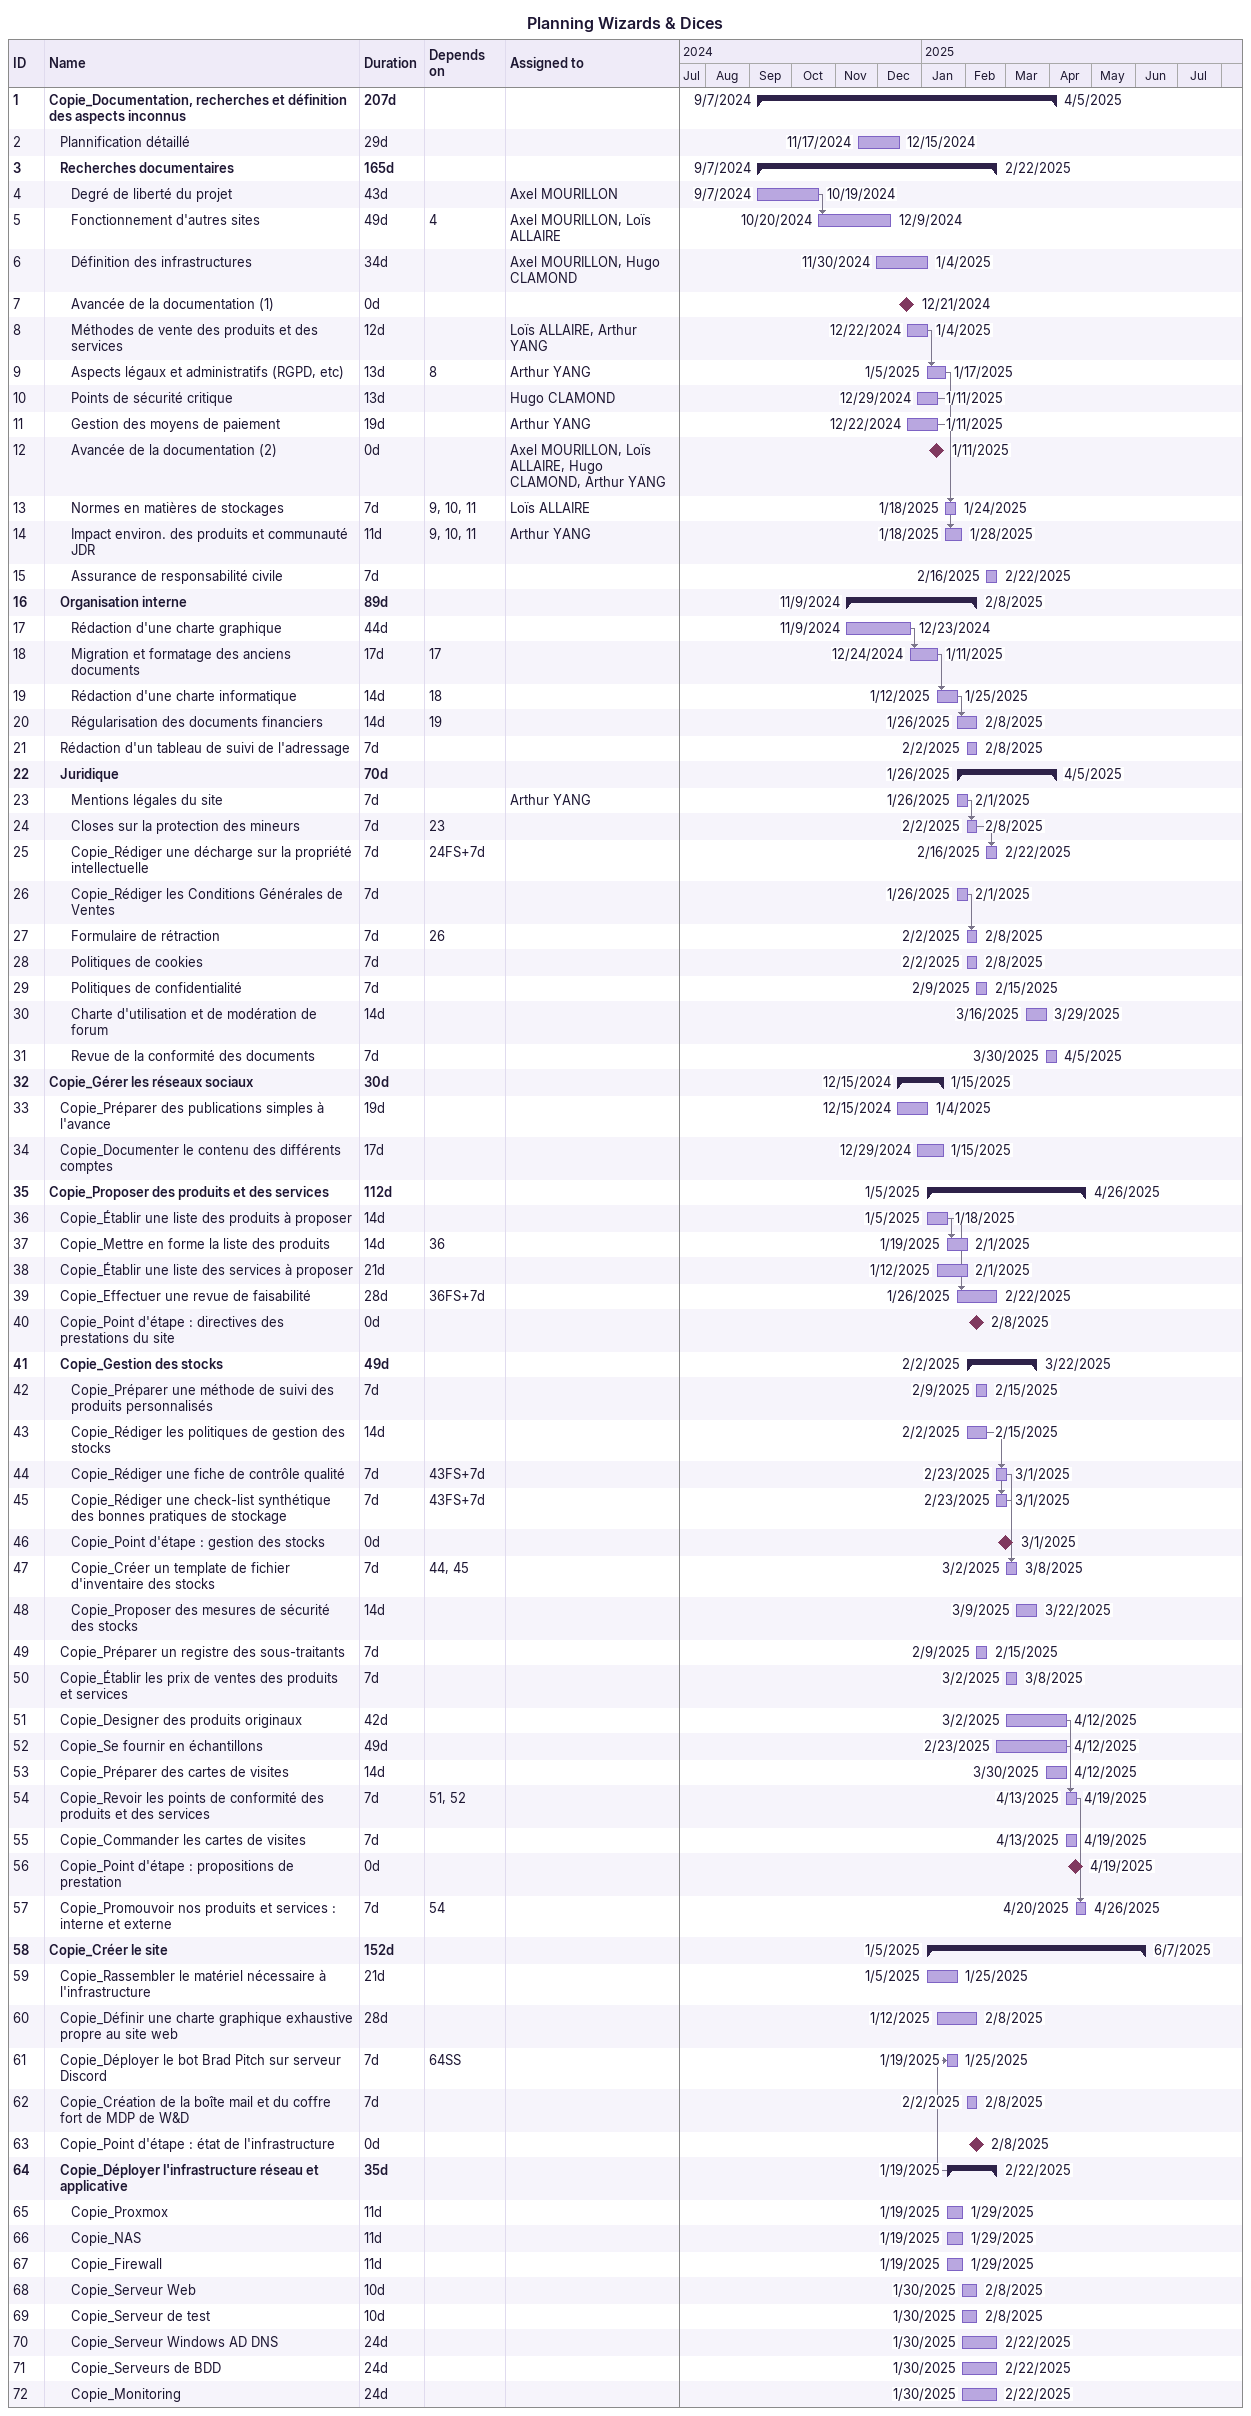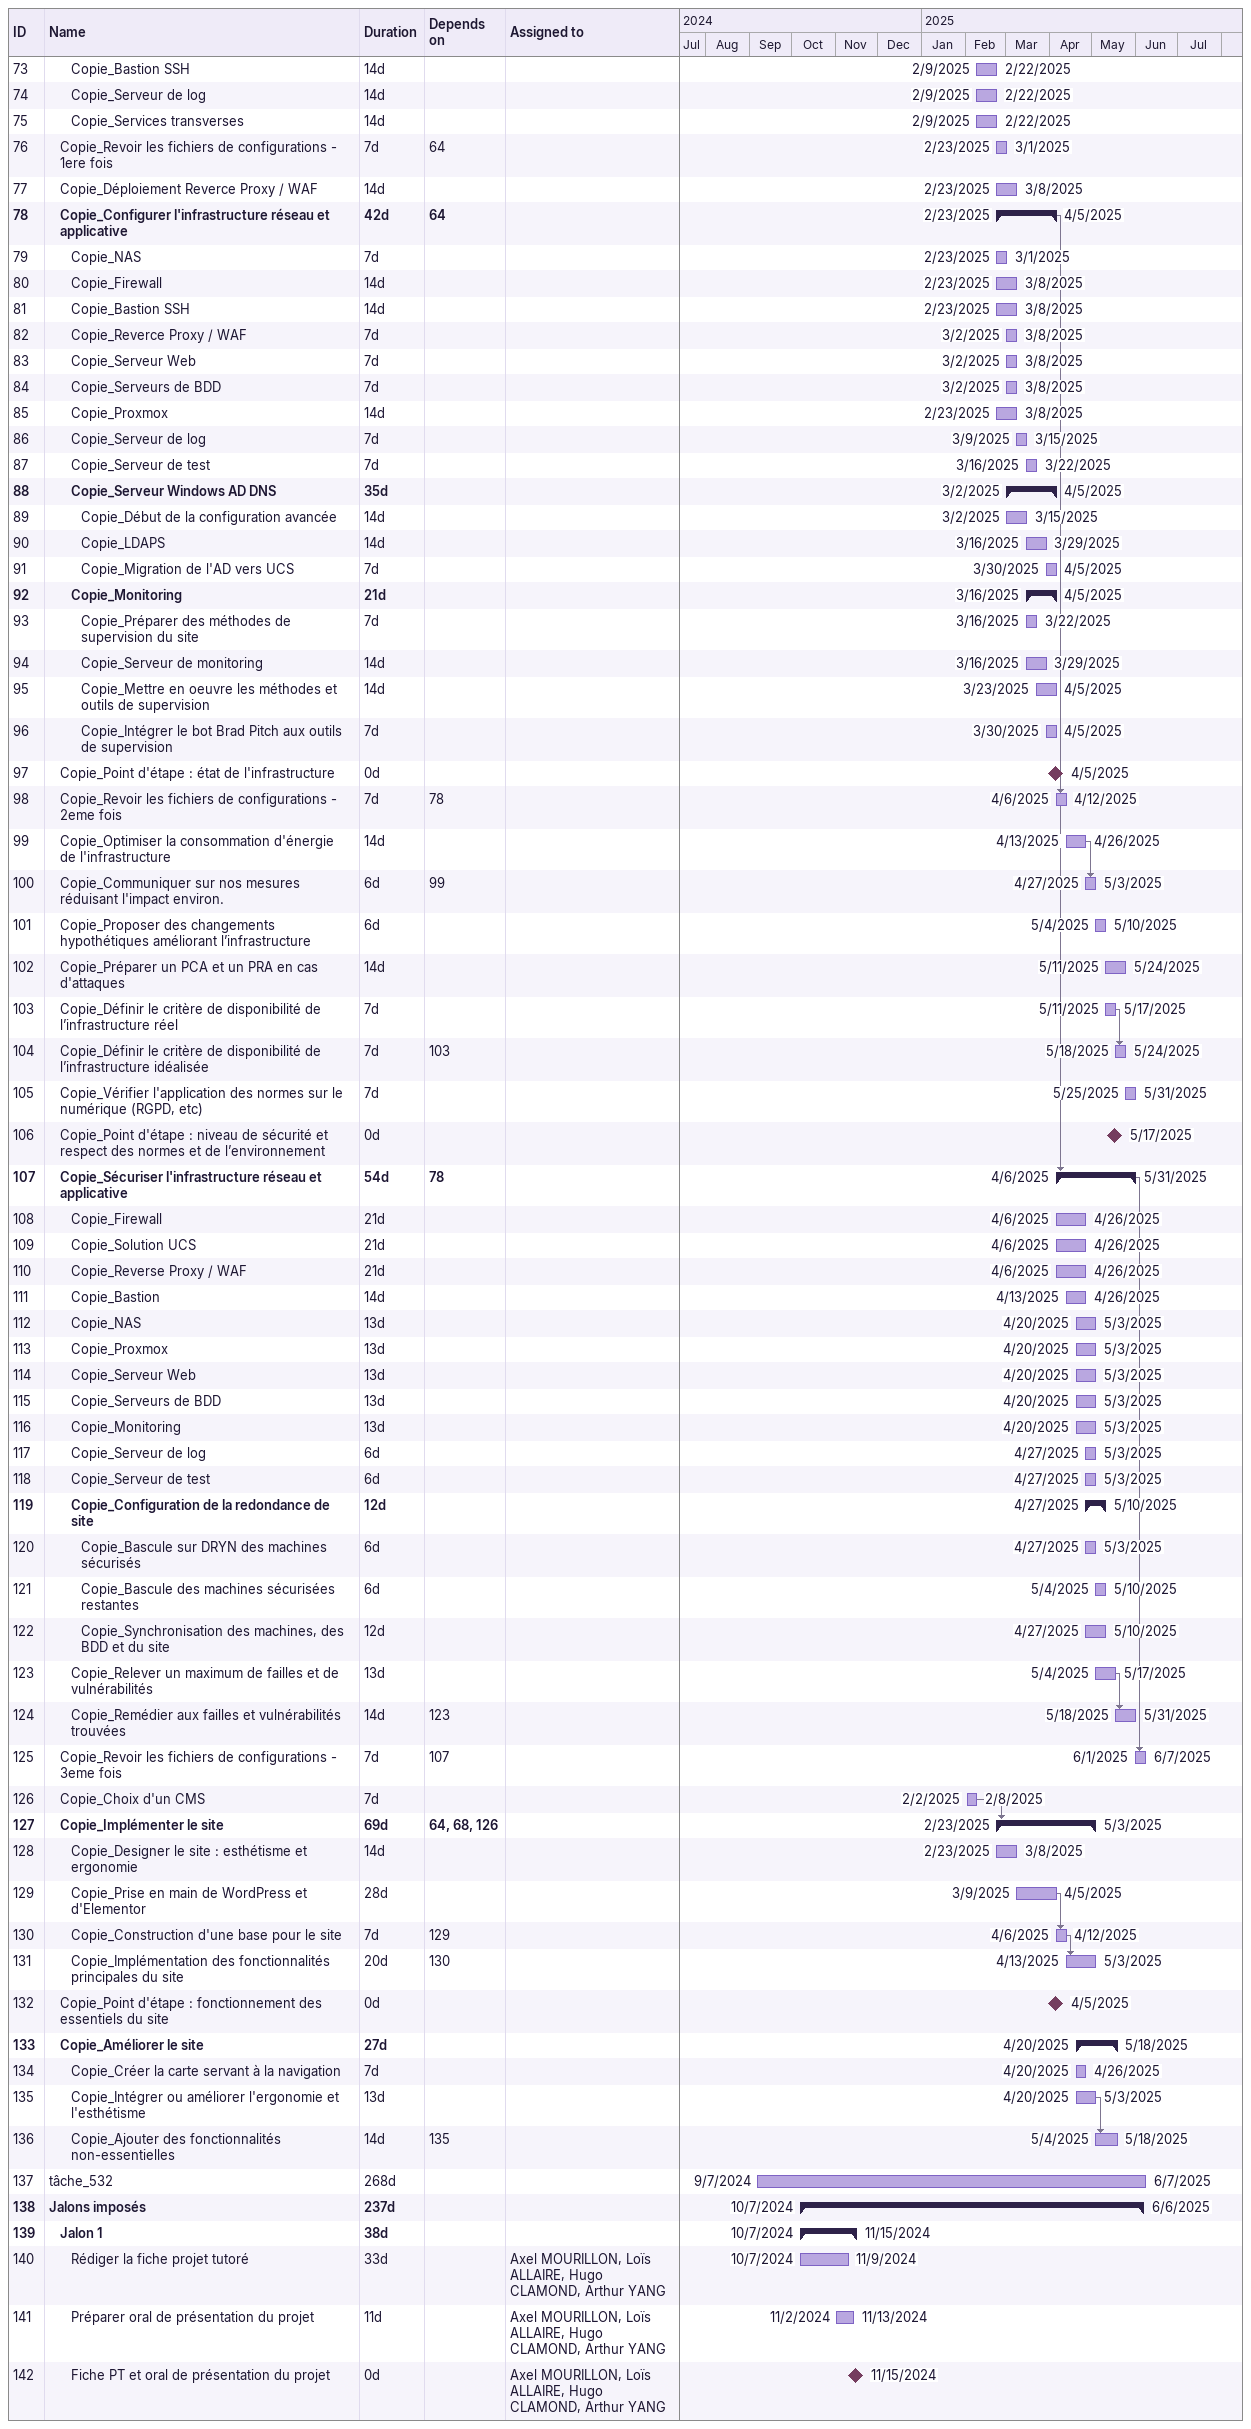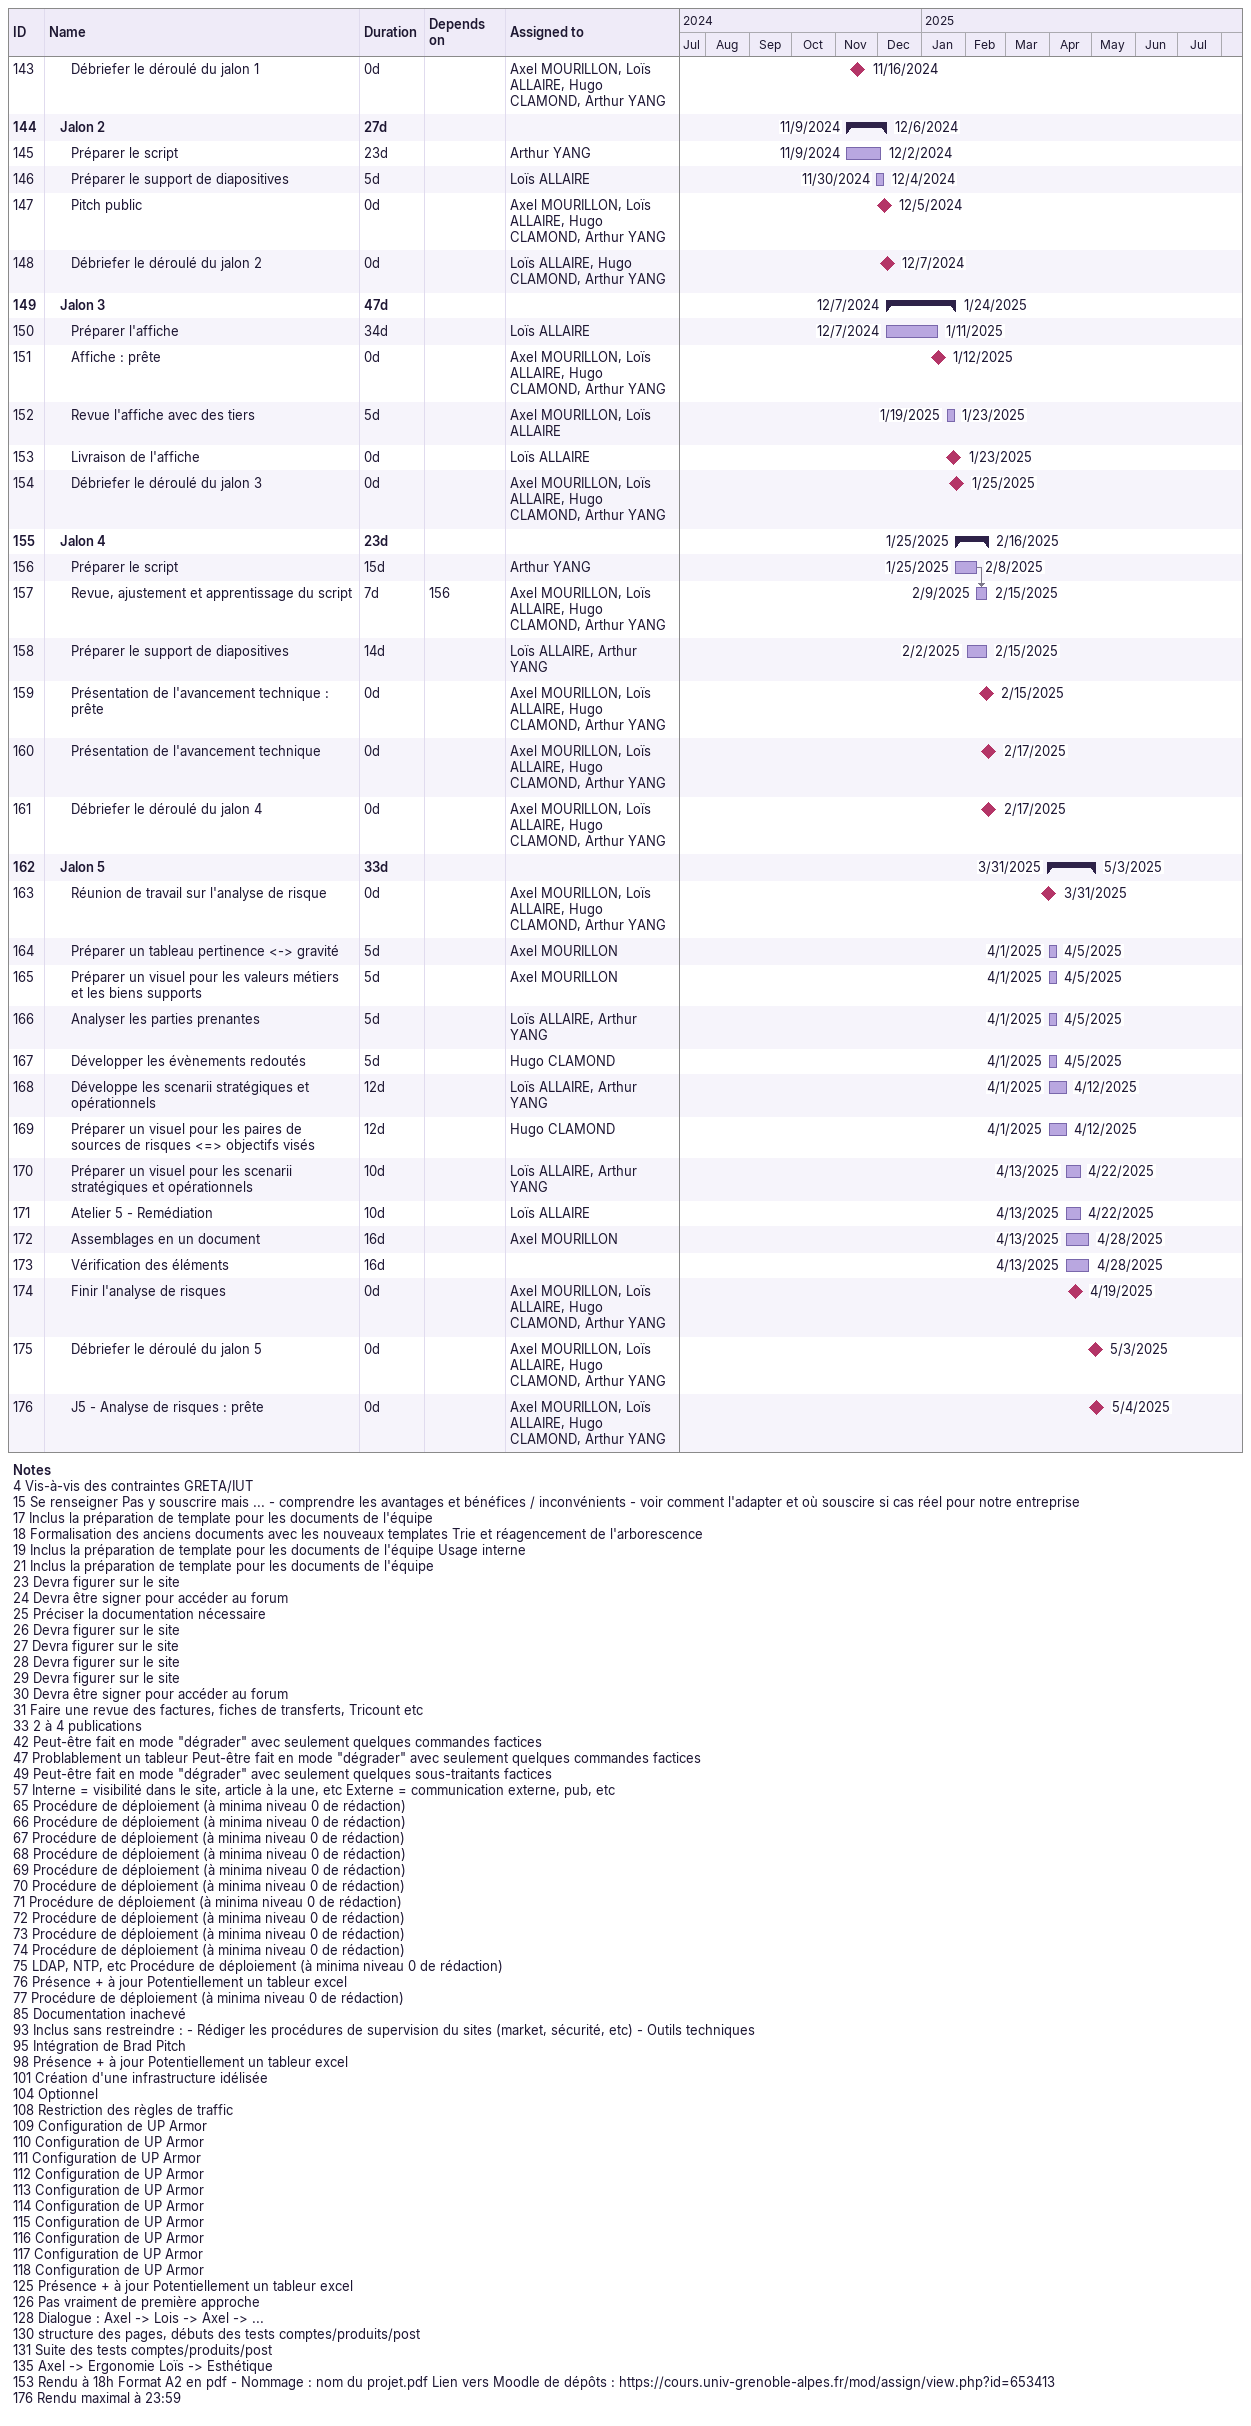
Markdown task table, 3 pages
Planning Wizards & Dices

| ID | Level | Task | Duration | Start | Finish | Predecessors | Resources |
|---|---|---|---|---|---|---|---|
| 1 | 1 | **Copie_Documentation, recherches et définition des aspects inconnus** | 207d | 2024-09-07 | 2025-04-05 |  |  |
| 2 | 2 | Plannification détaillé | 29d | 2024-11-17 | 2024-12-15 |  |  |
| 3 | 2 | **Recherches documentaires** | 165d | 2024-09-07 | 2025-02-22 |  |  |
| 4 | 3 | Degré de liberté du projet | 43d | 2024-09-07 | 2024-10-19 |  | Axel MOURILLON |
| 5 | 3 | Fonctionnement d'autres sites | 49d | 2024-10-20 | 2024-12-09 | 4 | Axel MOURILLON, Loïs ALLAIRE |
| 6 | 3 | Définition des infrastructures | 34d | 2024-11-30 | 2025-01-04 |  | Axel MOURILLON, Hugo CLAMOND |
| 7 | 3 | Avancée de la documentation (1) | 0d | 2024-12-21 | 2024-12-21 |  |  |
| 8 | 3 | Méthodes de vente des produits et des services | 12d | 2024-12-22 | 2025-01-04 |  | Loïs ALLAIRE, Arthur YANG |
| 9 | 3 | Aspects légaux et administratifs (RGPD, etc) | 13d | 2025-01-05 | 2025-01-17 | 8 | Arthur YANG |
| 10 | 3 | Points de sécurité critique | 13d | 2024-12-29 | 2025-01-11 |  | Hugo CLAMOND |
| 11 | 3 | Gestion des moyens de paiement | 19d | 2024-12-22 | 2025-01-11 |  | Arthur YANG |
| 12 | 3 | Avancée de la documentation (2) | 0d | 2025-01-11 | 2025-01-11 |  | Axel MOURILLON, Loïs ALLAIRE, Hugo CLAMOND, Arthur YANG |
| 13 | 3 | Normes en matières de stockages | 7d | 2025-01-18 | 2025-01-24 | 9, 10, 11 | Loïs ALLAIRE |
| 14 | 3 | Impact environ. des produits et communauté JDR | 11d | 2025-01-18 | 2025-01-28 | 9, 10, 11 | Arthur YANG |
| 15 | 3 | Assurance de responsabilité civile | 7d | 2025-02-16 | 2025-02-22 |  |  |
| 16 | 2 | **Organisation interne** | 89d | 2024-11-09 | 2025-02-08 |  |  |
| 17 | 3 | Rédaction d'une charte graphique | 44d | 2024-11-09 | 2024-12-23 |  |  |
| 18 | 3 | Migration et formatage des anciens documents | 17d | 2024-12-24 | 2025-01-11 | 17 |  |
| 19 | 3 | Rédaction d'une charte informatique | 14d | 2025-01-12 | 2025-01-25 | 18 |  |
| 20 | 3 | Régularisation des documents financiers | 14d | 2025-01-26 | 2025-02-08 | 19 |  |
| 21 | 2 | Rédaction d'un tableau de suivi de l'adressage | 7d | 2025-02-02 | 2025-02-08 |  |  |
| 22 | 2 | **Juridique** | 70d | 2025-01-26 | 2025-04-05 |  |  |
| 23 | 3 | Mentions légales du site | 7d | 2025-01-26 | 2025-02-01 |  | Arthur YANG |
| 24 | 3 | Closes sur la protection des mineurs | 7d | 2025-02-02 | 2025-02-08 | 23 |  |
| 25 | 3 | Copie_Rédiger une décharge sur la propriété intellectuelle | 7d | 2025-02-16 | 2025-02-22 | 24FS+7d |  |
| 26 | 3 | Copie_Rédiger les Conditions Générales de Ventes | 7d | 2025-01-26 | 2025-02-01 |  |  |
| 27 | 3 | Formulaire de rétraction | 7d | 2025-02-02 | 2025-02-08 | 26 |  |
| 28 | 3 | Politiques de cookies | 7d | 2025-02-02 | 2025-02-08 |  |  |
| 29 | 3 | Politiques de confidentialité | 7d | 2025-02-09 | 2025-02-15 |  |  |
| 30 | 3 | Charte d'utilisation et de modération de forum | 14d | 2025-03-16 | 2025-03-29 |  |  |
| 31 | 3 | Revue de la conformité des documents | 7d | 2025-03-30 | 2025-04-05 |  |  |
| 32 | 1 | **Copie_Gérer les réseaux sociaux** | 30d | 2024-12-15 | 2025-01-15 |  |  |
| 33 | 2 | Copie_Préparer des publications simples à l'avance | 19d | 2024-12-15 | 2025-01-04 |  |  |
| 34 | 2 | Copie_Documenter le contenu des différents comptes | 17d | 2024-12-29 | 2025-01-15 |  |  |
| 35 | 1 | **Copie_Proposer des produits et des services** | 112d | 2025-01-05 | 2025-04-26 |  |  |
| 36 | 2 | Copie_Établir une liste des produits à proposer | 14d | 2025-01-05 | 2025-01-18 |  |  |
| 37 | 2 | Copie_Mettre en forme la liste des produits | 14d | 2025-01-19 | 2025-02-01 | 36 |  |
| 38 | 2 | Copie_Établir une liste des services à proposer | 21d | 2025-01-12 | 2025-02-01 |  |  |
| 39 | 2 | Copie_Effectuer une revue de faisabilité | 28d | 2025-01-26 | 2025-02-22 | 36FS+7d |  |
| 40 | 2 | Copie_Point d'étape : directives des prestations du site | 0d | 2025-02-08 | 2025-02-08 |  |  |
| 41 | 2 | **Copie_Gestion des stocks** | 49d | 2025-02-02 | 2025-03-22 |  |  |
| 42 | 3 | Copie_Préparer une méthode de suivi des produits personnalisés | 7d | 2025-02-09 | 2025-02-15 |  |  |
| 43 | 3 | Copie_Rédiger les politiques de gestion des stocks | 14d | 2025-02-02 | 2025-02-15 |  |  |
| 44 | 3 | Copie_Rédiger une fiche de contrôle qualité | 7d | 2025-02-23 | 2025-03-01 | 43FS+7d |  |
| 45 | 3 | Copie_Rédiger une check-list synthétique des bonnes pratiques de stockage | 7d | 2025-02-23 | 2025-03-01 | 43FS+7d |  |
| 46 | 3 | Copie_Point d'étape : gestion des stocks | 0d | 2025-03-01 | 2025-03-01 |  |  |
| 47 | 3 | Copie_Créer un template de fichier d'inventaire des stocks | 7d | 2025-03-02 | 2025-03-08 | 44, 45 |  |
| 48 | 3 | Copie_Proposer des mesures de sécurité des stocks | 14d | 2025-03-09 | 2025-03-22 |  |  |
| 49 | 2 | Copie_Préparer un registre des sous-traitants | 7d | 2025-02-09 | 2025-02-15 |  |  |
| 50 | 2 | Copie_Établir les prix de ventes des produits et services | 7d | 2025-03-02 | 2025-03-08 |  |  |
| 51 | 2 | Copie_Designer des produits originaux | 42d | 2025-03-02 | 2025-04-12 |  |  |
| 52 | 2 | Copie_Se fournir en échantillons | 49d | 2025-02-23 | 2025-04-12 |  |  |
| 53 | 2 | Copie_Préparer des cartes de visites | 14d | 2025-03-30 | 2025-04-12 |  |  |
| 54 | 2 | Copie_Revoir les points de conformité des produits et des services | 7d | 2025-04-13 | 2025-04-19 | 51, 52 |  |
| 55 | 2 | Copie_Commander les cartes de visites | 7d | 2025-04-13 | 2025-04-19 |  |  |
| 56 | 2 | Copie_Point d'étape : propositions de prestation | 0d | 2025-04-19 | 2025-04-19 |  |  |
| 57 | 2 | Copie_Promouvoir nos produits et services : interne et externe | 7d | 2025-04-20 | 2025-04-26 | 54 |  |
| 58 | 1 | **Copie_Créer le site** | 152d | 2025-01-05 | 2025-06-07 |  |  |
| 59 | 2 | Copie_Rassembler le matériel nécessaire à l'infrastructure | 21d | 2025-01-05 | 2025-01-25 |  |  |
| 60 | 2 | Copie_Définir une charte graphique exhaustive propre au site web | 28d | 2025-01-12 | 2025-02-08 |  |  |
| 61 | 2 | Copie_Déployer le bot Brad Pitch sur serveur Discord | 7d | 2025-01-19 | 2025-01-25 | 64SS |  |
| 62 | 2 | Copie_Création de la boîte mail et du coffre fort de MDP de W&D | 7d | 2025-02-02 | 2025-02-08 |  |  |
| 63 | 2 | Copie_Point d'étape : état de l'infrastructure | 0d | 2025-02-08 | 2025-02-08 |  |  |
| 64 | 2 | **Copie_Déployer l'infrastructure réseau et applicative** | 35d | 2025-01-19 | 2025-02-22 |  |  |
| 65 | 3 | Copie_Proxmox | 11d | 2025-01-19 | 2025-01-29 |  |  |
| 66 | 3 | Copie_NAS | 11d | 2025-01-19 | 2025-01-29 |  |  |
| 67 | 3 | Copie_Firewall | 11d | 2025-01-19 | 2025-01-29 |  |  |
| 68 | 3 | Copie_Serveur Web | 10d | 2025-01-30 | 2025-02-08 |  |  |
| 69 | 3 | Copie_Serveur de test | 10d | 2025-01-30 | 2025-02-08 |  |  |
| 70 | 3 | Copie_Serveur Windows AD DNS | 24d | 2025-01-30 | 2025-02-22 |  |  |
| 71 | 3 | Copie_Serveurs de BDD | 24d | 2025-01-30 | 2025-02-22 |  |  |
| 72 | 3 | Copie_Monitoring | 24d | 2025-01-30 | 2025-02-22 |  |  |
| 73 | 3 | Copie_Bastion SSH | 14d | 2025-02-09 | 2025-02-22 |  |  |
| 74 | 3 | Copie_Serveur de log | 14d | 2025-02-09 | 2025-02-22 |  |  |
| 75 | 3 | Copie_Services transverses | 14d | 2025-02-09 | 2025-02-22 |  |  |
| 76 | 2 | Copie_Revoir les fichiers de configurations - 1ere fois | 7d | 2025-02-23 | 2025-03-01 | 64 |  |
| 77 | 2 | Copie_Déploiement Reverce Proxy / WAF | 14d | 2025-02-23 | 2025-03-08 |  |  |
| 78 | 2 | **Copie_Configurer l'infrastructure réseau et applicative** | 42d | 2025-02-23 | 2025-04-05 | 64 |  |
| 79 | 3 | Copie_NAS | 7d | 2025-02-23 | 2025-03-01 |  |  |
| 80 | 3 | Copie_Firewall | 14d | 2025-02-23 | 2025-03-08 |  |  |
| 81 | 3 | Copie_Bastion SSH | 14d | 2025-02-23 | 2025-03-08 |  |  |
| 82 | 3 | Copie_Reverce Proxy / WAF | 7d | 2025-03-02 | 2025-03-08 |  |  |
| 83 | 3 | Copie_Serveur Web | 7d | 2025-03-02 | 2025-03-08 |  |  |
| 84 | 3 | Copie_Serveurs de BDD | 7d | 2025-03-02 | 2025-03-08 |  |  |
| 85 | 3 | Copie_Proxmox | 14d | 2025-02-23 | 2025-03-08 |  |  |
| 86 | 3 | Copie_Serveur de log | 7d | 2025-03-09 | 2025-03-15 |  |  |
| 87 | 3 | Copie_Serveur de test | 7d | 2025-03-16 | 2025-03-22 |  |  |
| 88 | 3 | **Copie_Serveur Windows AD DNS** | 35d | 2025-03-02 | 2025-04-05 |  |  |
| 89 | 4 | Copie_Début de la configuration avancée | 14d | 2025-03-02 | 2025-03-15 |  |  |
| 90 | 4 | Copie_LDAPS | 14d | 2025-03-16 | 2025-03-29 |  |  |
| 91 | 4 | Copie_Migration de l'AD vers UCS | 7d | 2025-03-30 | 2025-04-05 |  |  |
| 92 | 3 | **Copie_Monitoring** | 21d | 2025-03-16 | 2025-04-05 |  |  |
| 93 | 4 | Copie_Préparer des méthodes de supervision du site | 7d | 2025-03-16 | 2025-03-22 |  |  |
| 94 | 4 | Copie_Serveur de monitoring | 14d | 2025-03-16 | 2025-03-29 |  |  |
| 95 | 4 | Copie_Mettre en oeuvre les méthodes et outils de supervision | 14d | 2025-03-23 | 2025-04-05 |  |  |
| 96 | 4 | Copie_Intégrer le bot Brad Pitch aux outils de supervision | 7d | 2025-03-30 | 2025-04-05 |  |  |
| 97 | 2 | Copie_Point d'étape : état de l'infrastructure | 0d | 2025-04-05 | 2025-04-05 |  |  |
| 98 | 2 | Copie_Revoir les fichiers de configurations - 2eme fois | 7d | 2025-04-06 | 2025-04-12 | 78 |  |
| 99 | 2 | Copie_Optimiser la consommation d'énergie de l'infrastructure | 14d | 2025-04-13 | 2025-04-26 |  |  |
| 100 | 2 | Copie_Communiquer sur nos mesures réduisant l'impact environ. | 6d | 2025-04-27 | 2025-05-03 | 99 |  |
| 101 | 2 | Copie_Proposer des changements hypothétiques améliorant l’infrastructure | 6d | 2025-05-04 | 2025-05-10 |  |  |
| 102 | 2 | Copie_Préparer un PCA et un PRA en cas d'attaques | 14d | 2025-05-11 | 2025-05-24 |  |  |
| 103 | 2 | Copie_Définir le critère de disponibilité de l’infrastructure réel | 7d | 2025-05-11 | 2025-05-17 |  |  |
| 104 | 2 | Copie_Définir le critère de disponibilité de l’infrastructure idéalisée | 7d | 2025-05-18 | 2025-05-24 | 103 |  |
| 105 | 2 | Copie_Vérifier l'application des normes sur le numérique (RGPD, etc) | 7d | 2025-05-25 | 2025-05-31 |  |  |
| 106 | 2 | Copie_Point d'étape : niveau de sécurité et respect des normes et de l’environnement | 0d | 2025-05-17 | 2025-05-17 |  |  |
| 107 | 2 | **Copie_Sécuriser l'infrastructure réseau et applicative** | 54d | 2025-04-06 | 2025-05-31 | 78 |  |
| 108 | 3 | Copie_Firewall | 21d | 2025-04-06 | 2025-04-26 |  |  |
| 109 | 3 | Copie_Solution UCS | 21d | 2025-04-06 | 2025-04-26 |  |  |
| 110 | 3 | Copie_Reverse Proxy / WAF | 21d | 2025-04-06 | 2025-04-26 |  |  |
| 111 | 3 | Copie_Bastion | 14d | 2025-04-13 | 2025-04-26 |  |  |
| 112 | 3 | Copie_NAS | 13d | 2025-04-20 | 2025-05-03 |  |  |
| 113 | 3 | Copie_Proxmox | 13d | 2025-04-20 | 2025-05-03 |  |  |
| 114 | 3 | Copie_Serveur Web | 13d | 2025-04-20 | 2025-05-03 |  |  |
| 115 | 3 | Copie_Serveurs de BDD | 13d | 2025-04-20 | 2025-05-03 |  |  |
| 116 | 3 | Copie_Monitoring | 13d | 2025-04-20 | 2025-05-03 |  |  |
| 117 | 3 | Copie_Serveur de log | 6d | 2025-04-27 | 2025-05-03 |  |  |
| 118 | 3 | Copie_Serveur de test | 6d | 2025-04-27 | 2025-05-03 |  |  |
| 119 | 3 | **Copie_Configuration de la redondance de site** | 12d | 2025-04-27 | 2025-05-10 |  |  |
| 120 | 4 | Copie_Bascule sur DRYN des machines sécurisés | 6d | 2025-04-27 | 2025-05-03 |  |  |
| 121 | 4 | Copie_Bascule des machines sécurisées restantes | 6d | 2025-05-04 | 2025-05-10 |  |  |
| 122 | 4 | Copie_Synchronisation des machines, des BDD et du site | 12d | 2025-04-27 | 2025-05-10 |  |  |
| 123 | 3 | Copie_Relever un maximum de failles et de vulnérabilités | 13d | 2025-05-04 | 2025-05-17 |  |  |
| 124 | 3 | Copie_Remédier aux failles et vulnérabilités trouvées | 14d | 2025-05-18 | 2025-05-31 | 123 |  |
| 125 | 2 | Copie_Revoir les fichiers de configurations - 3eme fois | 7d | 2025-06-01 | 2025-06-07 | 107 |  |
| 126 | 2 | Copie_Choix d'un CMS | 7d | 2025-02-02 | 2025-02-08 |  |  |
| 127 | 2 | **Copie_Implémenter le site** | 69d | 2025-02-23 | 2025-05-03 | 64, 68, 126 |  |
| 128 | 3 | Copie_Designer le site : esthétisme et ergonomie | 14d | 2025-02-23 | 2025-03-08 |  |  |
| 129 | 3 | Copie_Prise en main de WordPress et d'Elementor | 28d | 2025-03-09 | 2025-04-05 |  |  |
| 130 | 3 | Copie_Construction d'une base pour le site | 7d | 2025-04-06 | 2025-04-12 | 129 |  |
| 131 | 3 | Copie_Implémentation des fonctionnalités principales du site | 20d | 2025-04-13 | 2025-05-03 | 130 |  |
| 132 | 2 | Copie_Point d'étape : fonctionnement des essentiels du site | 0d | 2025-04-05 | 2025-04-05 |  |  |
| 133 | 2 | **Copie_Améliorer le site** | 27d | 2025-04-20 | 2025-05-18 |  |  |
| 134 | 3 | Copie_Créer la carte servant à la navigation | 7d | 2025-04-20 | 2025-04-26 |  |  |
| 135 | 3 | Copie_Intégrer ou améliorer l'ergonomie et l'esthétisme | 13d | 2025-04-20 | 2025-05-03 |  |  |
| 136 | 3 | Copie_Ajouter des fonctionnalités non-essentielles | 14d | 2025-05-04 | 2025-05-18 | 135 |  |
| 137 | 1 | tâche_532 | 268d | 2024-09-07 | 2025-06-07 |  |  |
| 138 | 1 | **Jalons imposés** | 237d | 2024-10-07 | 2025-06-06 |  |  |
| 139 | 2 | **Jalon 1** | 38d | 2024-10-07 | 2024-11-15 |  |  |
| 140 | 3 | Rédiger la fiche projet tutoré | 33d | 2024-10-07 | 2024-11-09 |  | Axel MOURILLON, Loïs ALLAIRE, Hugo CLAMOND, Arthur YANG |
| 141 | 3 | Préparer oral de présentation du projet | 11d | 2024-11-02 | 2024-11-13 |  | Axel MOURILLON, Loïs ALLAIRE, Hugo CLAMOND, Arthur YANG |
| 142 | 3 | Fiche PT et oral de présentation du projet | 0d | 2024-11-15 | 2024-11-15 |  | Axel MOURILLON, Loïs ALLAIRE, Hugo CLAMOND, Arthur YANG |
| 143 | 3 | Débriefer le déroulé du jalon 1 | 0d | 2024-11-16 | 2024-11-16 |  | Axel MOURILLON, Loïs ALLAIRE, Hugo CLAMOND, Arthur YANG |
| 144 | 2 | **Jalon 2** | 27d | 2024-11-09 | 2024-12-06 |  |  |
| 145 | 3 | Préparer le script | 23d | 2024-11-09 | 2024-12-02 |  | Arthur YANG |
| 146 | 3 | Préparer le support de diapositives | 5d | 2024-11-30 | 2024-12-04 |  | Loïs ALLAIRE |
| 147 | 3 | Pitch public | 0d | 2024-12-05 | 2024-12-05 |  | Axel MOURILLON, Loïs ALLAIRE, Hugo CLAMOND, Arthur YANG |
| 148 | 3 | Débriefer le déroulé du jalon 2 | 0d | 2024-12-07 | 2024-12-07 |  | Loïs ALLAIRE, Hugo CLAMOND, Arthur YANG |
| 149 | 2 | **Jalon 3** | 47d | 2024-12-07 | 2025-01-24 |  |  |
| 150 | 3 | Préparer l'affiche | 34d | 2024-12-07 | 2025-01-11 |  | Loïs ALLAIRE |
| 151 | 3 | Affiche : prête | 0d | 2025-01-12 | 2025-01-12 |  | Axel MOURILLON, Loïs ALLAIRE, Hugo CLAMOND, Arthur YANG |
| 152 | 3 | Revue l'affiche avec des tiers | 5d | 2025-01-19 | 2025-01-23 |  | Axel MOURILLON, Loïs ALLAIRE |
| 153 | 3 | Livraison de l'affiche | 0d | 2025-01-23 | 2025-01-23 |  | Loïs ALLAIRE |
| 154 | 3 | Débriefer le déroulé du jalon 3 | 0d | 2025-01-25 | 2025-01-25 |  | Axel MOURILLON, Loïs ALLAIRE, Hugo CLAMOND, Arthur YANG |
| 155 | 2 | **Jalon 4** | 23d | 2025-01-25 | 2025-02-16 |  |  |
| 156 | 3 | Préparer le script | 15d | 2025-01-25 | 2025-02-08 |  | Arthur YANG |
| 157 | 3 | Revue, ajustement et apprentissage du script | 7d | 2025-02-09 | 2025-02-15 | 156 | Axel MOURILLON, Loïs ALLAIRE, Hugo CLAMOND, Arthur YANG |
| 158 | 3 | Préparer le support de diapositives | 14d | 2025-02-02 | 2025-02-15 |  | Loïs ALLAIRE, Arthur YANG |
| 159 | 3 | Présentation de l'avancement technique : prête | 0d | 2025-02-15 | 2025-02-15 |  | Axel MOURILLON, Loïs ALLAIRE, Hugo CLAMOND, Arthur YANG |
| 160 | 3 | Présentation de l'avancement technique | 0d | 2025-02-17 | 2025-02-17 |  | Axel MOURILLON, Loïs ALLAIRE, Hugo CLAMOND, Arthur YANG |
| 161 | 3 | Débriefer le déroulé du jalon 4 | 0d | 2025-02-17 | 2025-02-17 |  | Axel MOURILLON, Loïs ALLAIRE, Hugo CLAMOND, Arthur YANG |
| 162 | 2 | **Jalon 5** | 33d | 2025-03-31 | 2025-05-03 |  |  |
| 163 | 3 | Réunion de travail sur l'analyse de risque | 0d | 2025-03-31 | 2025-03-31 |  | Axel MOURILLON, Loïs ALLAIRE, Hugo CLAMOND, Arthur YANG |
| 164 | 3 | Préparer un tableau pertinence <-> gravité | 5d | 2025-04-01 | 2025-04-05 |  | Axel MOURILLON |
| 165 | 3 | Préparer un visuel pour les valeurs métiers et les biens supports | 5d | 2025-04-01 | 2025-04-05 |  | Axel MOURILLON |
| 166 | 3 | Analyser les parties prenantes | 5d | 2025-04-01 | 2025-04-05 |  | Loïs ALLAIRE, Arthur YANG |
| 167 | 3 | Développer les évènements redoutés | 5d | 2025-04-01 | 2025-04-05 |  | Hugo CLAMOND |
| 168 | 3 | Développe les scenarii stratégiques et opérationnels | 12d | 2025-04-01 | 2025-04-12 |  | Loïs ALLAIRE, Arthur YANG |
| 169 | 3 | Préparer un visuel pour les paires de sources de risques <=> objectifs visés | 12d | 2025-04-01 | 2025-04-12 |  | Hugo CLAMOND |
| 170 | 3 | Préparer un visuel pour les scenarii stratégiques et opérationnels | 10d | 2025-04-13 | 2025-04-22 |  | Loïs ALLAIRE, Arthur YANG |
| 171 | 3 | Atelier 5 - Remédiation | 10d | 2025-04-13 | 2025-04-22 |  | Loïs ALLAIRE |
| 172 | 3 | Assemblages en un document | 16d | 2025-04-13 | 2025-04-28 |  | Axel MOURILLON |
| 173 | 3 | Vérification des éléments | 16d | 2025-04-13 | 2025-04-28 |  |  |
| 174 | 3 | Finir l'analyse de risques | 0d | 2025-04-19 | 2025-04-19 |  | Axel MOURILLON, Loïs ALLAIRE, Hugo CLAMOND, Arthur YANG |
| 175 | 3 | Débriefer le déroulé du jalon 5 | 0d | 2025-05-03 | 2025-05-03 |  | Axel MOURILLON, Loïs ALLAIRE, Hugo CLAMOND, Arthur YANG |
| 176 | 3 | J5 - Analyse de risques : prête | 0d | 2025-05-04 | 2025-05-04 |  | Axel MOURILLON, Loïs ALLAIRE, Hugo CLAMOND, Arthur YANG |

Notes
- 4: Vis-à-vis des contraintes GRETA/IUT
- 15: Se renseigner Pas y souscrire mais ... - comprendre les avantages et bénéfices / inconvénients - voir comment l'adapter et où souscire si cas réel pour notre entreprise
- 17: Inclus la préparation de template pour les documents de l'équipe
- 18: Formalisation des anciens documents avec les nouveaux templates Trie et réagencement de l'arborescence
- 19: Inclus la préparation de template pour les documents de l'équipe Usage interne
- 21: Inclus la préparation de template pour les documents de l'équipe
- 23: Devra figurer sur le site
- 24: Devra être signer pour accéder au forum
- 25: Préciser la documentation nécessaire
- 26: Devra figurer sur le site
- 27: Devra figurer sur le site
- 28: Devra figurer sur le site
- 29: Devra figurer sur le site
- 30: Devra être signer pour accéder au forum
- 31: Faire une revue des factures, fiches de transferts, Tricount etc
- 33: 2 à 4 publications
- 42: Peut-être fait en mode "dégrader" avec seulement quelques commandes factices
- 47: Problablement un tableur Peut-être fait en mode "dégrader" avec seulement quelques commandes factices
- 49: Peut-être fait en mode "dégrader" avec seulement quelques sous-traitants factices
- 57: Interne = visibilité dans le site, article à la une, etc Externe = communication externe, pub, etc
- 65: Procédure de déploiement (à minima niveau 0 de rédaction)
- 66: Procédure de déploiement (à minima niveau 0 de rédaction)
- 67: Procédure de déploiement (à minima niveau 0 de rédaction)
- 68: Procédure de déploiement (à minima niveau 0 de rédaction)
- 69: Procédure de déploiement (à minima niveau 0 de rédaction)
- 70: Procédure de déploiement (à minima niveau 0 de rédaction)
- 71: Procédure de déploiement (à minima niveau 0 de rédaction)
- 72: Procédure de déploiement (à minima niveau 0 de rédaction)
- 73: Procédure de déploiement (à minima niveau 0 de rédaction)
- 74: Procédure de déploiement (à minima niveau 0 de rédaction)
- 75: LDAP, NTP, etc Procédure de déploiement (à minima niveau 0 de rédaction)
- 76: Présence + à jour Potentiellement un tableur excel
- 77: Procédure de déploiement (à minima niveau 0 de rédaction)
- 85: Documentation inachevé
- 93: Inclus sans restreindre : - Rédiger les procédures de supervision du sites (market, sécurité, etc) - Outils techniques
- 95: Intégration de Brad Pitch
- 98: Présence + à jour Potentiellement un tableur excel
- 101: Création d'une infrastructure idélisée
- 104: Optionnel
- 108: Restriction des règles de traffic
- 109: Configuration de UP Armor
- 110: Configuration de UP Armor
- 111: Configuration de UP Armor
- 112: Configuration de UP Armor
- 113: Configuration de UP Armor
- 114: Configuration de UP Armor
- 115: Configuration de UP Armor
- 116: Configuration de UP Armor
- 117: Configuration de UP Armor
- 118: Configuration de UP Armor
- 125: Présence + à jour Potentiellement un tableur excel
- 126: Pas vraiment de première approche
- 128: Dialogue : Axel -> Lois -> Axel -> ...
- 130: structure des pages, débuts des tests comptes/produits/post
- 131: Suite des tests comptes/produits/post
- 135: Axel -> Ergonomie Loïs -> Esthétique
- 153: Rendu à 18h Format A2 en pdf - Nommage : nom du projet.pdf Lien vers Moodle de dépôts : https://cours.univ-grenoble-alpes.fr/mod/assign/view.php?id=653413
- 176: Rendu maximal à 23:59
